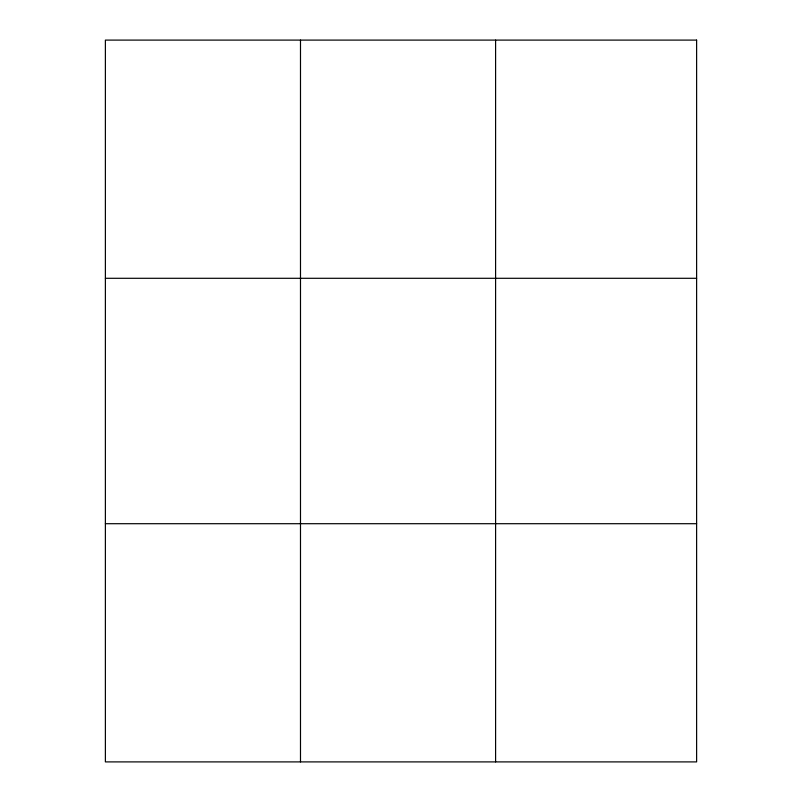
<?xml version="1.0" encoding="UTF-8"?>
<svg xmlns="http://www.w3.org/2000/svg" width="802" height="802" viewBox="0 0 802 802"><rect width="100%" height="100%" fill="white"/><g stroke="black" fill="none" stroke-linecap="round" stroke-linejoin="round"><path stroke-width="1.2" d="M300.489 761.9L300.489 40.1M495.596 761.9L495.596 40.1M105.383 278.294L696.617 278.294M105.383 523.706L696.617 523.706M696.617 40.1L696.617 761.9L105.383 761.9L105.383 40.1L696.617 40.1"/></g></svg>
